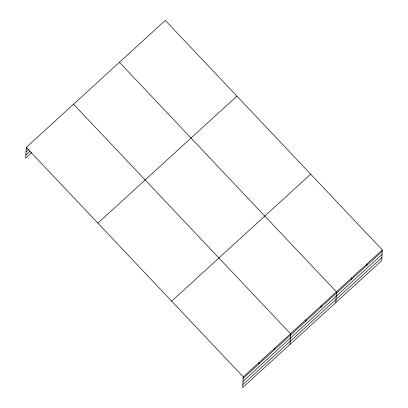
<?xml version="1.0" encoding="UTF-8"?>
<svg xmlns="http://www.w3.org/2000/svg" width="408" height="408" viewBox="0 0 408 408"><rect width="100%" height="100%" fill="white"/><g stroke="black" fill="none" stroke-linecap="round" stroke-linejoin="round"><path stroke-width="0.61" d="M382.291 249.905L243.25 376.9L242.689 387.6L381.73 260.605L382.291 249.905L165.311 20.4L26.27 147.395L25.709 158.095L31.732 152.592M258.932 363.946L259.009 362.508M274.691 349.554L274.762 348.116M289.96 344.423L290.522 333.724L73.542 104.219M305.74 321.188L305.816 319.755M321.035 307.219L321.111 305.786M335.845 302.512L336.406 291.817L119.427 62.307M351.625 279.281L351.701 277.848M366.92 265.312L366.996 263.874M26.194 148.828L27.122 147.982M26.035 151.888L28.815 149.348M25.872 155.035L30.039 151.225M97.874 223.13L236.915 96.135M171.646 301.165L310.687 174.17M243.173 378.338L382.214 251.343M243.015 381.393L382.056 254.398M242.847 384.545L381.888 257.55M26.27 147.395L243.25 376.9"/></g></svg>
